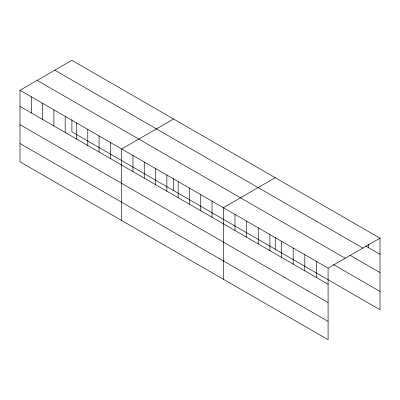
<?xml version="1.0" encoding="UTF-8"?>
<svg xmlns="http://www.w3.org/2000/svg" width="400" height="400" viewBox="0 0 400 400"><rect width="100%" height="100%" fill="white"/><g stroke="black" fill="none" stroke-linecap="round" stroke-linejoin="round"><path stroke-width="0.6" d="M20 90.275L328.09 268.15L328.09 339.695L20 161.82L20 90.275L71.91 60.305L380 238.18L380 309.725L71.91 131.85L71.91 119.655M173.58 119.005L121.67 148.975L121.67 220.52M275.25 177.705L223.34 207.675L223.34 279.215M328.09 268.15L380 238.18M365.715 246.04L380 254.29M54.78 70.195L362.87 248.07M349.845 255.17L380 272.58M37.13 80.385L345.22 258.26M333.445 264.55L380 291.43M20 106.385L328.09 284.26M20 124.68L328.09 302.55M20 143.525L328.09 321.4M368.36 244.47L368.36 247.57M316.45 261.43L316.45 277.54M304.81 254.71L304.81 270.82M293.175 247.99L293.175 264.1M281.535 241.27L281.535 257.38M275.25 237.66L275.25 249.245M269.895 234.55L269.895 250.66M258.255 227.83L258.255 243.94M246.615 221.11L246.615 237.22M234.98 214.39L234.98 230.5M212.045 201.15L212.045 217.26M200.745 194.63L200.745 210.735M189.45 188.105L189.45 204.215M178.155 181.585L178.155 197.695M173.58 178.355L173.58 190.55M166.855 175.06L166.855 191.17M155.56 168.54L155.56 184.65M144.265 162.02L144.265 178.125M132.965 155.495L132.965 171.605M110.375 142.45L110.375 158.56M99.075 135.93L99.075 152.04M87.78 129.41L87.78 145.515M76.485 122.885L76.485 138.995M65.185 116.365L65.185 132.475M53.89 109.84L53.89 125.95M42.595 103.32L42.595 119.43M31.295 96.8L31.295 112.905"/></g></svg>
